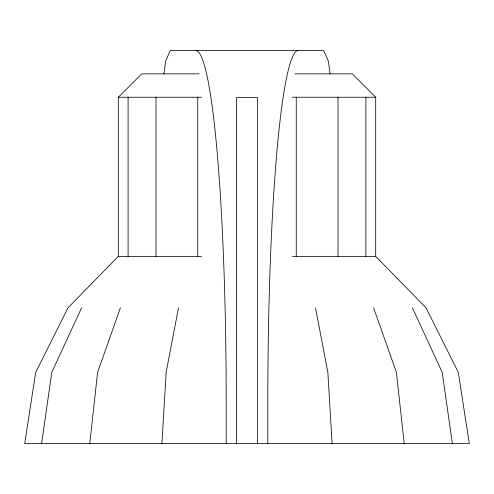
<?xml version="1.0" encoding="UTF-8"?>
<svg xmlns="http://www.w3.org/2000/svg" width="494" height="494" viewBox="0 0 494 494"><rect width="100%" height="100%" fill="white"/><g stroke="black" fill="none" stroke-linecap="round" stroke-linejoin="round"><path stroke-width="0.74" d="M161.927 443.563L166.145 372.346L178.476 307.892M89.809 443.563L97.596 372.346L120.382 307.892M163.946 74.063L165.632 61.126L170.319 50.437L323.681 50.437L328.368 61.126L330.054 74.063M41.62 443.563L51.79 372.346L81.566 307.892M199.113 73.841L141.698 73.841L118.301 97.238L118.301 256.361L67.931 307.892L35.71 372.346L24.7 443.563L469.3 443.563L458.29 372.346L426.069 307.892L375.699 256.361L375.699 97.238L352.302 73.841L294.887 73.841M118.301 97.238L201.595 97.238M292.405 97.238L375.699 97.238M118.301 256.361L201.595 256.361M292.405 256.361L375.699 256.361M412.434 307.892L442.21 372.346L452.381 443.563M373.618 307.892L396.404 372.346L404.191 443.563M315.524 307.892L327.855 372.346L332.073 443.563M365.906 97.238L365.906 256.361M338.007 97.238L338.007 256.361M296.252 97.238L296.252 256.361M267.804 443.563L267.804 401.443A350.999 30.591 -90 0 1 298.395 50.437M257.399 443.563L257.399 97.466L236.601 97.466L236.601 443.563M226.196 443.563L226.196 401.443A350.999 30.591 -90 0 0 195.605 50.437M197.748 97.238L197.748 256.361M155.993 97.238L155.993 256.361M128.094 97.238L128.094 256.361"/></g></svg>
